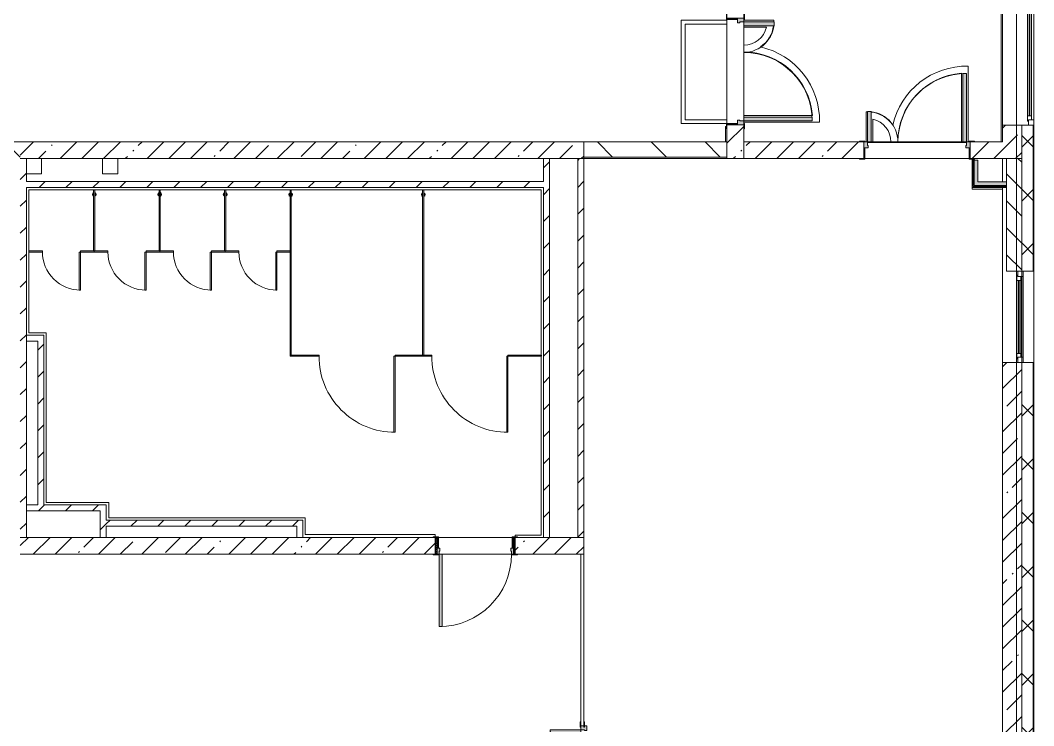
# Model space of a CAD drawing. Header units: millimetres. Extents: x 2623 to 211276, y -8553 to 29000.
# Drawn here: x 196196 to 209504, y 2927 to 12198 of the extents above; entities that cross this region are included whole.
import ezdxf

# ---------------------------------------------------------------- set-up
doc = ezdxf.new("R2010")
doc.units = ezdxf.units.MM
doc.linetypes.add('Осевая', pattern=[3175, 635, -476.25, 1587.5, -476.25])
for name, color, linetype, lineweight, true_color in [('A-DOOR-3', 7, 'Continuous', 5, 0xaaaaaa), ('A-DOOR-4', 7, 'Continuous', 5, 0xe2e2e2), ('A-DOOR-FRAM-3', 7, 'Continuous', 5, 0xe2e2e2), ('A-DOOR-FRAM-4', 7, 'Continuous', 5, 0xaaaaaa), ('A-FLOR-3', 7, 'Continuous', 5, 0xaaaaaa), ('A-GENM-4', 7, 'Continuous', 5, 0xe2ddcd), ('I-WALL-2', 7, 'Continuous', 9, 0xe7e7e7)]:
    doc.layers.add(name, color=color, linetype=linetype, lineweight=lineweight, true_color=true_color)
for name, color, linetype, lineweight in [('A-DOOR-6', 7, 'Continuous', 5), ('A-GENM-1', 7, 'Continuous', 5), ('A-GLAZ-1', 7, 'Continuous', 5), ('A-WALL', 7, 'Continuous', 9), ('A-WALL-3', 7, 'Continuous', 5), ('I-WALL-3', 7, 'Continuous', 5), ('Оси', 7, 'Continuous', 9), ('Оси-2', 7, 'Осевая', 9)]:
    doc.layers.add(name, color=color, linetype=linetype, lineweight=lineweight)
pattern_1 = [(45, (84266.1, 0), (-176.7767, 176.7767), [])]
pattern_2 = [(45, (84266.1, 0), (-285.1231, 285.1231), []), (45, (84551.2, 0), (-285.1231, 285.1231), [504.031, -100.806, 16.764, -84.042])]
pattern_3 = [(45, (84266.1, 0), (-530.33, 530.33), []), (135, (84266.1, 0), (-530.33, -530.33), [])]

# ---------------------------------------------------------------- blocks, each defined once
blk = doc.blocks.new('120_Окно_СКБ_1Ст - 120_Окно_СКБ_1Ст 1200х2500_h_ с форточкой 3-24161067-3_1_1_птичка')
at = {"layer": 'A-GLAZ-1'}
for p, q in [((-600, -127), (-600, -57)), ((-600, -57), (-530, -57)), ((600, -57), (-600, -57)), ((-530, -127), (-600, -127)), ((-600, -127), (-550, -127)), ((-530, -127), (-550, -127)), ((-550, -127), (-550, -137)), ((-530, -57), (-530, -127)), ((530, -87), (-530, -87)), ((-530, -87), (-530, -127)), ((-480, -137), (-480, -87)), ((-480, -107), (480, -107)), ((480, -117), (-480, -117)), ((480, -137), (480, -87)), ((530, -127), (530, -57)), ((530, -57), (600, -57)), ((530, -127), (530, -87)), ((600, -127), (530, -127)), ((550, -127), (530, -127)), ((550, -127), (600, -127)), ((550, -137), (550, -127)), ((600, -57), (600, -127)), ((-550, -137), (550, -137)), ((550, -137), (-550, -137))]:
    blk.add_line(p, q, dxfattribs=at)
blk = doc.blocks.new('110_Дверь_СКБ_2Ст - Д-5_п_ Из игровой в коридор-32679362-3_1_1_птичка')
at = {"layer": 'A-DOOR-4'}
for points in [[(612.5, 110), (662.5, 110), (662.5, 1010), (612.5, 1010), (612.5, 152.6)], [(-637.5, 110), (-587.5, 110), (-587.5, 510), (-637.5, 510)], [(712.5, -110), (712.5, 30), (697.5, 30), (697.5, -110)]]:
    blk.add_hatch(color=256, dxfattribs=at).paths.add_polyline_path(points)
h = blk.add_hatch(color=256, dxfattribs=at)
h.paths.add_polyline_path([(652.5, 30), (712.5, 30), (712.5, 110), (662.5, 110), (662.5, 60), (652.5, 60)])
h.paths.add_polyline_path([(-687.5, 30), (-627.5, 30), (-627.5, 60), (-637.5, 60), (-637.5, 110), (-687.5, 110)])
at = {"layer": 'A-DOOR-FRAM-3'}
for points in [[(-672.5, 110), (-672.5, 118), (-742.5, 118), (-742.5, 110)], [(-672.5, -110), (-672.5, 30), (-687.5, 30), (-687.5, -110)], [(767.5, 110), (767.5, 118), (697.5, 118), (697.5, 110), (761.2, 110)], [(-672.5, -118), (-672.5, -110), (-742.5, -110), (-742.5, -118)], [(767.5, -118), (767.5, -110), (697.5, -110), (697.5, -118), (761.2, -118)]]:
    blk.add_hatch(color=256, dxfattribs=at).paths.add_polyline_path(points)
at = {"layer": 'A-DOOR-3'}
for p, q in [((662.5, 1010), (612.5, 1010)), ((612.5, 1010), (612.5, 110)), ((662.5, 110), (662.5, 1010)), ((-637.5, 510), (-637.5, 110)), ((-587.5, 510), (-637.5, 510)), ((-587.5, 110), (-587.5, 510)), ((-637.5, 110), (-587.5, 110)), ((612.5, 110), (662.5, 110))]:
    blk.add_line(p, q, dxfattribs=at)
for centre, radius, start, end in [((662.5, 110), 900, 90, 180), ((-637.5, 110), 400, 360, 90)]:
    blk.add_arc(centre, radius, start, end, dxfattribs=at)
at = {"layer": 'A-DOOR-FRAM-4'}
for p, q in [((-672.5, 118), (-742.5, 118)), ((-742.5, 118), (-742.5, 110)), ((-742.5, 110), (-672.5, 110)), ((-637.5, 110), (-687.5, 110)), ((-687.5, 110), (-687.5, 30)), ((-687.5, 30), (-627.5, 30)), ((-672.5, 30), (-687.5, 30)), ((-687.5, 30), (-687.5, -110)), ((-672.5, 110), (-672.5, 118)), ((-672.5, -110), (-672.5, 30)), ((-637.5, 60), (-637.5, 110)), ((-627.5, 60), (-637.5, 60)), ((-627.5, 30), (-627.5, 60)), ((662.5, 60), (652.5, 60)), ((652.5, 60), (652.5, 30)), ((652.5, 30), (712.5, 30)), ((662.5, 110), (662.5, 60)), ((712.5, 110), (662.5, 110)), ((767.5, 118), (697.5, 118)), ((697.5, 118), (697.5, 110)), ((697.5, 110), (767.5, 110)), ((712.5, 30), (697.5, 30)), ((697.5, 30), (697.5, -110)), ((712.5, 30), (712.5, 110)), ((712.5, -110), (712.5, 30)), ((767.5, 110), (767.5, 118)), ((-672.5, -110), (-742.5, -110)), ((-742.5, -110), (-742.5, -118)), ((-742.5, -118), (-672.5, -118)), ((-687.5, -110), (-672.5, -110)), ((-672.5, -118), (-672.5, -110)), ((697.5, -110), (712.5, -110)), ((767.5, -110), (697.5, -110)), ((697.5, -110), (697.5, -118)), ((697.5, -118), (767.5, -118)), ((767.5, -118), (767.5, -110))]:
    blk.add_line(p, q, dxfattribs=at)
blk = doc.blocks.new('110_Дверь_СКБ_2Ст - Д-1_л_Лестничная клетка EIS60 2-32142534-3_1_1_птичка')
at = {"layer": 'A-DOOR-4'}
for points in [[(612, 110), (662, 110), (662, 1010), (612, 1010), (612, 603)], [(-588, 110), (-588, 510), (-638, 510), (-638, 110)], [(712, -110), (712, 30), (698, 25), (698, -110)]]:
    blk.add_hatch(color=256, dxfattribs=at).paths.add_polyline_path(points)
h = blk.add_hatch(color=256, dxfattribs=at)
h.paths.add_polyline_path([(652, 30), (712, 30), (712, 110), (662, 110), (662, 60), (652, 60)])
h.paths.add_polyline_path([(-688, 30), (-628, 30), (-628, 60), (-638, 60), (-638, 110), (-688, 110)])
at = {"layer": 'A-DOOR-FRAM-3'}
for points in [[(-672, 110), (-672, 118), (-742, 118), (-742, 110)], [(-672, -110), (-672, 30), (-688, 25), (-688, -110)], [(768, 110), (768, 118), (698, 118), (698, 110)], [(-672, -118), (-672, -110), (-742, -110), (-742, -118)], [(768, -118), (768, -110), (698, -110), (698, -118)]]:
    blk.add_hatch(color=256, dxfattribs=at).paths.add_polyline_path(points)
at = {"layer": 'A-DOOR-3'}
for p, q in [((662, 1010), (612, 1010)), ((612, 1010), (612, 110)), ((662, 110), (662, 1010)), ((-638, 510), (-638, 110)), ((-588, 510), (-638, 510)), ((-588, 110), (-588, 510)), ((-638, 110), (-588, 110)), ((612, 110), (662, 110))]:
    blk.add_line(p, q, dxfattribs=at)
for centre, radius, start, end in [((662, 110), 900, 90, 180), ((-638, 110), 400, 360, 90)]:
    blk.add_arc(centre, radius, start, end, dxfattribs=at)
at = {"layer": 'A-DOOR-FRAM-4'}
for p, q in [((-672, 118), (-742, 118)), ((-742, 118), (-742, 110)), ((-742, 110), (-672, 110)), ((-638, 110), (-688, 110)), ((-688, 110), (-688, 30)), ((-688, 30), (-628, 30)), ((-672, 30), (-688, 30)), ((-688, 30), (-688, -110)), ((-672, 110), (-672, 118)), ((-672, -110), (-672, 30)), ((-638, 60), (-638, 110)), ((-628, 60), (-638, 60)), ((-628, 30), (-628, 60)), ((662, 60), (652, 60)), ((652, 60), (652, 30)), ((652, 30), (712, 30)), ((662, 110), (662, 60)), ((712, 110), (662, 110)), ((768, 118), (698, 118)), ((698, 118), (698, 110)), ((698, 110), (768, 110)), ((712, 30), (698, 30)), ((698, 30), (698, -110)), ((712, 30), (712, 110)), ((712, -110), (712, 30)), ((768, 110), (768, 118)), ((-672, -110), (-742, -110)), ((-742, -110), (-742, -118)), ((-742, -118), (-672, -118)), ((-688, -110), (-672, -110)), ((-672, -118), (-672, -110)), ((698, -110), (712, -110)), ((768, -110), (698, -110)), ((698, -110), (698, -118)), ((698, -118), (768, -118)), ((768, -118), (768, -110))]:
    blk.add_line(p, q, dxfattribs=at)
blk = doc.blocks.new('110_Дверь_СКБ_1Ст_Внутренняя1 - Д-7а_л__950x2100h_Туалет-V86-3_1_1_птичка')
at = {"layer": 'A-DOOR-3'}
h = blk.add_hatch(dxfattribs=at)
h.set_pattern_fill('FP_94', color=256, style=0, pattern_type=2)
h.set_pattern_definition([(135, (1776.41, 174.685), (-14.14214, -14.14214), []), (225, (1776.41, 174.685), (14.14214, -14.14214), [])])
h.paths.add_polyline_path([(537.5, 110), (512.5, 110), (512.5, -110), (537.5, -110)])
at = {"layer": 'A-DOOR-4'}
h = blk.add_hatch(color=256, dxfattribs=at)
h.paths.add_polyline_path([(-487.5, 110), (-487.5, 30), (-452.5, 30), (-452.5, 70), (-462.5, 70), (-462.5, 110), (-476.9, 110)])
h.paths.add_polyline_path([(512.5, 110), (487.5, 110), (487.5, 70), (477.5, 70), (477.5, 30), (512.5, 30)])
at = {"layer": 'A-DOOR-FRAM-3'}
for points in [[(447.5, 1060), (447.5, 110), (487.5, 110), (487.5, 1060)], [(-472.5, 118), (-542.5, 118), (-542.5, 110), (-472.5, 110)], [(-476.9, 30), (-487.5, 30), (-487.5, -110), (-472.5, -110), (-472.5, 30)], [(567.5, 118), (497.5, 118), (497.5, 110), (567.5, 110)], [(512.5, 30), (497.5, 30), (497.5, -110), (512.5, -110)], [(-472.5, -110), (-542.5, -110), (-542.5, -118), (-472.5, -118)], [(567.5, -110), (497.5, -110), (497.5, -118), (567.5, -118)]]:
    blk.add_hatch(color=256, dxfattribs=at).paths.add_polyline_path(points)
at = {"layer": 'A-DOOR-FRAM-4'}
h = blk.add_hatch(dxfattribs=at)
h.set_pattern_fill('FP_95', color=256, style=0, pattern_type=2)
h.set_pattern_definition([(45, (-346.384, 174.685), (-14.1421, 14.1421), []), (135, (-346.384, 174.685), (-14.1421, -14.1421), [])])
h.paths.add_polyline_path([(-487.5, 110), (-512.5, 110), (-512.5, -110), (-487.5, -110)])
at = {"layer": 'A-DOOR-3'}
for p, q in [((487.5, 1060), (447.5, 1060)), ((447.5, 1060), (447.5, 110)), ((487.5, 110), (487.5, 1060)), ((447.5, 110), (487.5, 110))]:
    blk.add_line(p, q, dxfattribs=at)
blk.add_arc((487.5, 110), 950, 90, 180, dxfattribs=at)
at = {"layer": 'A-DOOR-FRAM-4'}
for p, q in [((-472.5, 118), (-542.5, 118)), ((-542.5, 118), (-542.5, 110)), ((-542.5, 110), (-472.5, 110)), ((-487.5, 110), (-512.5, 110)), ((-512.5, 110), (-512.5, -110)), ((-462.5, 110), (-487.5, 110)), ((-487.5, 110), (-487.5, 30)), ((-487.5, -110), (-487.5, 110)), ((-472.5, 110), (-487.5, 110)), ((-487.5, 110), (-487.5, 109)), ((-487.5, 109), (-472.5, 109)), ((-487.5, 30), (-452.5, 30)), ((-472.5, 30), (-487.5, 30)), ((-487.5, 30), (-487.5, -110)), ((-472.5, 110), (-472.5, 118)), ((-472.5, 109), (-472.5, 110)), ((-472.5, -110), (-472.5, 30)), ((-462.5, 70), (-462.5, 110)), ((-452.5, 70), (-462.5, 70)), ((-452.5, 30), (-452.5, 70)), ((487.5, 70), (477.5, 70)), ((477.5, 70), (477.5, 30)), ((477.5, 30), (512.5, 30)), ((487.5, 110), (487.5, 70)), ((512.5, 110), (487.5, 110)), ((567.5, 118), (497.5, 118)), ((497.5, 118), (497.5, 110)), ((512.5, 110), (497.5, 110)), ((497.5, 110), (497.5, 109)), ((497.5, 110), (567.5, 110)), ((497.5, 109), (512.5, 109)), ((512.5, 30), (497.5, 30)), ((497.5, 30), (497.5, -110)), ((512.5, 30), (512.5, 110)), ((537.5, 110), (512.5, 110)), ((512.5, 110), (512.5, -110)), ((512.5, 109), (512.5, 110)), ((512.5, -110), (512.5, 30)), ((537.5, -110), (537.5, 110)), ((567.5, 110), (567.5, 118)), ((-472.5, -110), (-542.5, -110)), ((-542.5, -110), (-542.5, -118)), ((-542.5, -118), (-472.5, -118)), ((-512.5, -110), (-487.5, -110)), ((-487.5, -110), (-472.5, -110)), ((-472.5, -118), (-472.5, -110)), ((497.5, -110), (512.5, -110)), ((567.5, -110), (497.5, -110)), ((497.5, -110), (497.5, -118)), ((497.5, -118), (567.5, -118)), ((512.5, -110), (537.5, -110)), ((567.5, -118), (567.5, -110))]:
    blk.add_line(p, q, dxfattribs=at)
blk = doc.blocks.new('120_Окно_СКБ_2Ст_Фрамуга сверху - 120_Окно_СКБ_2Ст_2300х2500_h_ ДОО 2-24160916-3_1_1_птичка')
at = {"layer": 'A-GLAZ-1'}
for p, q in [((-1150, 13), (-1150, 83)), ((-1150, 83), (-1080, 83)), ((1150, 83), (-1150, 83)), ((-1080, 13), (-1150, 13)), ((-1150, 13), (-540, 13)), ((-1080, 83), (-1080, 13)), ((-1080, 83), (1080, 83)), ((-590, 53), (-1080, 53)), ((-590, 43), (-1080, 43)), ((-1080, 13), (-540, 13)), ((-590, 13), (-590, 83)), ((-590, 83), (-520, 83)), ((-520, 13), (-590, 13)), ((-520, 13), (-540, 13)), ((-540, 13), (-540, 3)), ((-540, 3), (1100, 3)), ((1100, 3), (-540, 3)), ((-520, 83), (-520, 13)), ((1080, 53), (-520, 53)), ((-520, 53), (-520, 13)), ((-470, 3), (-470, 53)), ((-470, 33), (1030, 33)), ((1030, 23), (-470, 23)), ((1030, 3), (1030, 53)), ((1080, 13), (1080, 83)), ((1080, 83), (1150, 83)), ((1080, 13), (1080, 53)), ((1150, 13), (1080, 13)), ((1100, 13), (1080, 13)), ((1100, 13), (1150, 13)), ((1100, 3), (1100, 13)), ((1150, 83), (1150, 13))]:
    blk.add_line(p, q, dxfattribs=at)
blk = doc.blocks.new('131_Сантехническая перегородка_Дверь 5 - СД-1-V174-3_1_1_птичка')
at = {"layer": 'A-GENM-4'}
for points in [[(70, 8), (70, -8), (250, -8), (250, 8)], [(750, 8), (750, -8), (930, -8), (930, 8)]]:
    blk.add_hatch(color=256, dxfattribs=at).paths.add_polyline_path(points)
at = {"layer": 'A-DOOR-6'}
for p, q in [((266, 508), (250, 508)), ((250, 8), (250, 508)), ((266, 8), (266, 508)), ((266, 8), (250, 8))]:
    blk.add_line(p, q, dxfattribs=at)
blk.add_arc((250, 8), 500, 360, 90, dxfattribs=at)
at = {"layer": 'A-GENM-1'}
for p, q in [((250, 8), (70, 8)), ((70, 8), (70, -8)), ((250, -8), (250, 8)), ((930, 8), (750, 8)), ((750, 8), (750, -8)), ((930, -8), (930, 8)), ((70, -8), (250, -8)), ((750, -8), (930, -8))]:
    blk.add_line(p, q, dxfattribs=at)
blk = doc.blocks.new('131_Сантехническая перегородка 6 - СП-1-V172-3_1_1_птичка')
at = {"layer": 'A-GENM-4'}
blk.add_hatch(color=256, dxfattribs=at).paths.add_polyline_path([(800, 8), (0, 8), (0, -8), (800, -8)])
at = {"layer": 'A-GENM-1'}
for p, q in [((800, 8), (0, 8)), ((0, 8), (0, -8)), ((800, -8), (800, 8)), ((0, -8), (800, -8))]:
    blk.add_line(p, q, dxfattribs=at)
at = {"layer": 'A-GENM-1', "flags": 128}
for points in [[(71, 8), (71, 9), (71, 9), (70, 9), (70, 10), (70, 10), (69, 11), (69, 11), (68, 12), (68, 12), (67, 12), (67, 13), (66, 13), (66, 13), (65, 14), (65, 14), (64, 14), (64, 14), (63, 14), (62, 15), (62, 15), (61, 15), (61, 15), (60, 15), (59, 15), (59, 15), (58, 15), (58, 15), (57, 15), (56, 15), (56, 15), (55, 15), (55, 15), (54, 14), (54, 14), (53, 14), (52, 14), (52, 13), (51, 13), (51, 13), (50, 13), (50, 12), (49, 12), (49, 11), (48, 11), (48, 11), (48, 10), (47, 10), (47, 9), (46, 9), (46, 8), (46, 8)], [(46, -8), (46, -9), (47, -9), (47, -9), (47, -10), (48, -10), (48, -11), (49, -11), (49, -12), (50, -12), (50, -12), (51, -13), (51, -13), (52, -13), (52, -14), (53, -14), (53, -14), (54, -14), (54, -14), (55, -15), (56, -15), (56, -15), (57, -15), (57, -15), (58, -15), (59, -15), (59, -15), (60, -15), (60, -15), (61, -15), (62, -15), (62, -15), (63, -15), (63, -14), (64, -14), (64, -14), (65, -14), (66, -13), (66, -13), (67, -13), (67, -13), (68, -12), (68, -12), (69, -11), (69, -11), (69, -11), (70, -10), (70, -10), (71, -9), (71, -9), (71, -8), (71, -8)]]:
    blk.add_lwpolyline(points, dxfattribs=at)
at = {"layer": 'A-GENM-1'}
for radius, start, end in [(24.6, 19.9113, 160.0887), (17.6, 45, 135), (17.6, 45, 135), (15.1, 45, 135), (24.6, 199.9113, 340.0887), (17.6, 225, 315), (17.6, 225, 315), (15.1, 225, 315)]:
    blk.add_arc((59, 0), radius, start, end, dxfattribs=at)
blk = doc.blocks.new('131_Сантехническая перегородка 7 - СП-1-V171-3_1_1_птичка')
at = {"layer": 'A-GENM-4'}
blk.add_hatch(color=256, dxfattribs=at).paths.add_polyline_path([(2166, 8), (-4, 8), (-4, -8), (2166, -8)])
at = {"layer": 'A-GENM-1'}
for p, q in [((2166, 8), (-4, 8)), ((-4, 8), (-4, -8)), ((2166, -8), (2166, 8)), ((-4, -8), (2166, -8))]:
    blk.add_line(p, q, dxfattribs=at)
at = {"layer": 'A-GENM-1', "flags": 128}
for points in [[(71, 8), (71, 9), (71, 9), (70, 9), (70, 10), (70, 10), (69, 11), (69, 11), (68, 12), (68, 12), (67, 12), (67, 13), (66, 13), (66, 13), (65, 14), (65, 14), (64, 14), (64, 14), (63, 14), (62, 15), (62, 15), (61, 15), (61, 15), (60, 15), (59, 15), (59, 15), (58, 15), (58, 15), (57, 15), (56, 15), (56, 15), (55, 15), (55, 15), (54, 14), (54, 14), (53, 14), (52, 14), (52, 13), (51, 13), (51, 13), (50, 13), (50, 12), (49, 12), (49, 11), (48, 11), (48, 11), (48, 10), (47, 10), (47, 9), (46, 9), (46, 8), (46, 8)], [(46, -8), (46, -9), (47, -9), (47, -9), (47, -10), (48, -10), (48, -11), (49, -11), (49, -12), (50, -12), (50, -12), (51, -13), (51, -13), (52, -13), (52, -14), (53, -14), (53, -14), (54, -14), (54, -14), (55, -15), (56, -15), (56, -15), (57, -15), (57, -15), (58, -15), (59, -15), (59, -15), (60, -15), (60, -15), (61, -15), (62, -15), (62, -15), (63, -15), (63, -14), (64, -14), (64, -14), (65, -14), (66, -13), (66, -13), (67, -13), (67, -13), (68, -12), (68, -12), (69, -11), (69, -11), (69, -11), (70, -10), (70, -10), (71, -9), (71, -9), (71, -8), (71, -8)]]:
    blk.add_lwpolyline(points, dxfattribs=at)
at = {"layer": 'A-GENM-1'}
for radius, start, end in [(24.6, 19.9113, 160.0887), (17.6, 45, 135), (17.6, 45, 135), (15.1, 45, 135), (24.6, 199.9113, 340.0887), (17.6, 225, 315), (17.6, 225, 315), (15.1, 225, 315)]:
    blk.add_arc((59, 0), radius, start, end, dxfattribs=at)
blk = doc.blocks.new('131_Сантехническая перегородка_Дверь МГН - СД-1-V173-3_1_1_птичка')
at = {"layer": 'A-GENM-4'}
for points in [[(-370, 8), (-370, -8), (10, -8), (10, 8)], [(1010, 8), (1010, -8), (1390, -8), (1390, 8), (1256, 8)]]:
    blk.add_hatch(color=256, dxfattribs=at).paths.add_polyline_path(points)
at = {"layer": 'A-DOOR-6'}
for p, q in [((10, 1008), (26, 1008)), ((10, 8), (10, 1008)), ((26, 8), (26, 1008)), ((10, 8), (26, 8))]:
    blk.add_line(p, q, dxfattribs=at)
blk.add_arc((10, 8), 1000, 360, 90, dxfattribs=at)
at = {"layer": 'A-GENM-1'}
for p, q in [((10, 8), (-370, 8)), ((-370, 8), (-370, -8)), ((10, -8), (10, 8)), ((1390, 8), (1010, 8)), ((1010, 8), (1010, -8)), ((1390, -8), (1390, 8)), ((-370, -8), (10, -8)), ((1010, -8), (1390, -8))]:
    blk.add_line(p, q, dxfattribs=at)
blk = doc.blocks.new('131_Сантехническая перегородка_Дверь МГН 2 - СД-1-V175-3_1_1_птичка')
at = {"layer": 'A-GENM-4'}
for points in [[(-430, 8), (-430, -8), (10, -8), (10, 8)], [(1010, 8), (1010, -8), (1110, -8), (1110, 8)]]:
    blk.add_hatch(color=256, dxfattribs=at).paths.add_polyline_path(points)
at = {"layer": 'A-DOOR-6'}
for p, q in [((10, 1008), (26, 1008)), ((10, 8), (10, 1008)), ((26, 8), (26, 1008)), ((10, 8), (26, 8))]:
    blk.add_line(p, q, dxfattribs=at)
blk.add_arc((10, 8), 1000, 360, 90, dxfattribs=at)
at = {"layer": 'A-GENM-1'}
for p, q in [((10, 8), (-430, 8)), ((-430, 8), (-430, -8)), ((10, -8), (10, 8)), ((1110, 8), (1010, 8)), ((1010, 8), (1010, -8)), ((1110, -8), (1110, 8)), ((-430, -8), (10, -8)), ((1010, -8), (1110, -8))]:
    blk.add_line(p, q, dxfattribs=at)
blk = doc.blocks.new('110_Дверь_СКБ_2Ст - Д-5_п__в составе перегородки _не входит в спец__-32680317-3_1_1_птичка')
at = {"layer": 'A-DOOR-4'}
h = blk.add_hatch(color=256, dxfattribs=at)
h.paths.add_polyline_path([(712, -20), (712, 60), (652, 60), (652, 30), (662, 30), (662, -20)])
h.paths.add_polyline_path([(-628, 60), (-688, 60), (-688, -20), (-638, -20), (-638, 30), (-628, 30)])
for points in [[(-588, -420), (-588, -20), (-638, -20), (-638, -420)], [(662, -920), (662, -20), (612, -20), (612, -920)]]:
    blk.add_hatch(color=256, dxfattribs=at).paths.add_polyline_path(points)
at = {"layer": 'A-DOOR-FRAM-3'}
for points in [[(-673, 28), (-743, 28), (-743, 20), (-673, 20)], [(767, 28), (697, 28), (697, 20), (767, 20)], [(-673, -20), (-743, -20), (-743, -28), (-673, -28)], [(767, -20), (697, -20), (697, -28), (767, -28)]]:
    blk.add_hatch(color=256, dxfattribs=at).paths.add_polyline_path(points)
at = {"layer": 'A-DOOR-3'}
for p, q in [((-638, -20), (-588, -20)), ((-638, -420), (-638, -20)), ((-588, -20), (-588, -420)), ((612, -20), (662, -20)), ((612, -920), (612, -20)), ((662, -20), (662, -920)), ((-588, -420), (-638, -420)), ((662, -920), (612, -920))]:
    blk.add_line(p, q, dxfattribs=at)
for centre, radius, start, end in [((-638, -20), 400, 270, 0), ((662, -20), 900, 180, 270)]:
    blk.add_arc(centre, radius, start, end, dxfattribs=at)
at = {"layer": 'A-DOOR-FRAM-4'}
for p, q in [((-743, 28), (-673, 28)), ((-743, 20), (-743, 28)), ((-673, 20), (-743, 20)), ((-688, 60), (-628, 60)), ((-688, -20), (-688, 60)), ((-688, 20), (-673, 20)), ((-688, 19), (-688, 20)), ((-673, 19), (-688, 19)), ((-673, 28), (-673, 20)), ((-673, 20), (-673, 19)), ((-638, 30), (-638, -20)), ((-628, 30), (-638, 30)), ((-628, 60), (-628, 30)), ((652, 60), (712, 60)), ((652, 30), (652, 60)), ((662, 30), (652, 30)), ((662, -20), (662, 30)), ((697, 20), (697, 28)), ((697, 28), (767, 28)), ((697, 19), (697, 20)), ((697, 20), (712, 20)), ((767, 20), (697, 20)), ((712, 19), (697, 19)), ((712, 60), (712, -20)), ((712, 20), (712, 19)), ((767, 28), (767, 20)), ((-743, -20), (-673, -20)), ((-743, -28), (-743, -20)), ((-673, -28), (-743, -28)), ((-638, -20), (-688, -20)), ((-673, -20), (-673, -28)), ((712, -20), (662, -20)), ((697, -28), (697, -20)), ((697, -20), (767, -20)), ((767, -28), (697, -28)), ((767, -20), (767, -28))]:
    blk.add_line(p, q, dxfattribs=at)

msp = doc.modelspace()

# ---------------------------------------------------------------- hatches: boundary and pattern name
at = {"layer": 'A-WALL-3'}
h = msp.add_hatch(dxfattribs=at)
h.set_pattern_fill('FP_71', color=256, style=0, pattern_type=2)
h.set_pattern_definition([(45, (84266.1, 0), (-353.5534, 353.5534), []), (135, (84266.1, 0), (-353.5534, -353.5534), [])])
h.paths.add_polyline_path([(209346.1, -250), (209496.1, -250), (209496.1, 7700), (209346.1, 7700), (209346.1, -100)])
h.paths.add_polyline_path([(209496.1, 8900), (209496.1, 10820), (209346.1, 10820), (209346.1, 8900)])
h.paths.add_polyline_path([(209496.1, 13120), (209496.1, 21400), (209346.1, 21400), (209346.1, 13120)])
h = msp.add_hatch(dxfattribs=at)
h.set_pattern_fill('FP_69', color=256, style=0, pattern_type=2)
h.set_pattern_definition([(135, (84266.1, 0), (-176.7767, -176.7767), [])])
h.paths.add_polyline_path([(209346.1, 8900), (209346.1, 10380), (209146.1, 10380), (209146.1, 8900)])
at = {"layer": 'I-WALL-2'}
for points in [[(208771.1, 10025), (208771.1, 10360), (208721.1, 10360), (208721.1, 10025)], [(209146.1, 10025), (209146.1, 10075), (208771.1, 10075), (208771.1, 10025)]]:
    msp.add_hatch(color=256, dxfattribs=at).paths.add_polyline_path(points)
at = {"layer": 'I-WALL-3'}
h = msp.add_hatch(dxfattribs=at)
h.set_pattern_fill('FP_67', color=256, style=0, pattern_type=2)
h.set_pattern_definition(pattern_2)
h.paths.add_polyline_path([(209096.1, 10600), (209346.1, 10600), (209346.1, 10820), (209096.1, 10820), (209096.1, 10642.6)])
h.paths.add_polyline_path([(209346.1, 13120), (209346.1, 21400), (209096.1, 21400), (209096.1, 13120)])
h = msp.add_hatch(dxfattribs=at)
h.set_pattern_fill('FP_67', color=256, style=0, pattern_type=2)
h.set_pattern_definition(pattern_2)
h.paths.add_polyline_path([(205476.1, 10380), (205696.1, 10380), (205696.1, 10825), (205476.1, 10825), (205476.1, 10400)])
h.paths.add_polyline_path([(205646.1, 12225), (205696.1, 12225), (205696.1, 13400), (205476.1, 13400), (205476.1, 12225), (205616.1, 12225)])
h.paths.add_polyline_path([(205476.1, 13900), (205696.1, 13900), (205696.1, 18600), (205476.1, 18600), (205476.1, 14691.7)])
h.paths.add_polyline_path([(205695.7, 19100), (205696.1, 19100), (205696.1, 19110), (205476.1, 19110), (205476.1, 19100)])
h = msp.add_hatch(dxfattribs=at)
h.set_pattern_fill('FP_70', color=256, style=0, pattern_type=2)
h.set_pattern_definition([(135, (84266.1, 0), (-353.5534, -353.5534), [])])
h.paths.add_polyline_path([(204524.9, 10400), (205476.1, 10400), (205476.1, 10600), (203596.1, 10600), (203596.1, 10400)])
h.paths.add_polyline_path([(191916.1, 10400), (191971.1, 10400), (191971.1, 10600), (191616.1, 10600), (191616.1, 10400)])
h.paths.add_polyline_path([(194270.6, 10400), (194496.1, 10400), (194496.1, 10600), (193371.1, 10600), (193371.1, 10400), (194016.1, 10400)])
h.paths.add_polyline_path([(196135, 10400), (196196.1, 10400), (196196.1, 10600), (195446.1, 10600), (195446.1, 10400), (195476.1, 10400)])
h = msp.add_hatch(dxfattribs=at)
h.set_pattern_fill('FP_67', color=256, style=0, pattern_type=2)
h.set_pattern_definition(pattern_2)
h.paths.add_polyline_path([(203596.1, 10380), (203596.1, 10600), (196196.1, 10600), (196196.1, 10380), (200796, 10380)])
h = msp.add_hatch(dxfattribs=at)
h.set_pattern_fill('FP_67', color=256, style=0, pattern_type=2)
h.set_pattern_definition(pattern_2)
h.paths.add_polyline_path([(206389.3, 10380), (207271.1, 10380), (207271.1, 10600), (205696.1, 10600), (205696.1, 10380)])
h.paths.add_polyline_path([(209346.1, 10380), (209346.1, 10600), (208671.1, 10600), (208671.1, 10380), (209185.9, 10380)])
h = msp.add_hatch(dxfattribs=at)
h.set_pattern_fill('FP_72', color=256, style=0, pattern_type=2)
h.set_pattern_definition(pattern_1)
h.paths.add_polyline_path([(196276.1, 5400), (196276.1, 10380), (196196.1, 10380), (196196.1, 5400)])
h = msp.add_hatch(dxfattribs=at)
h.set_pattern_fill('FP_72', color=256, style=0, pattern_type=2)
h.set_pattern_definition(pattern_1)
h.paths.add_polyline_path([(203146.1, 5400), (203146.1, 10380), (203066.1, 10380), (203066.1, 5400), (203126.5, 5400)])
h = msp.add_hatch(dxfattribs=at)
h.set_pattern_fill('FP_72', color=256, style=0, pattern_type=2)
h.set_pattern_definition(pattern_1)
h.paths.add_polyline_path([(203596.1, 5400), (203596.1, 10380), (203516.1, 10380), (203516.1, 5400), (203592.7, 5400)])
h = msp.add_hatch(dxfattribs=at)
h.set_pattern_fill('FP_150', color=256, style=0, pattern_type=2)
h.set_pattern_definition(pattern_3)
h.paths.add_polyline_path([(208708.6, 10000), (208708.6, 10360), (208696.1, 10360), (208696.1, 10000)])
h = msp.add_hatch(dxfattribs=at)
h.set_pattern_fill('FP_150', color=256, style=0, pattern_type=2)
h.set_pattern_definition(pattern_3)
h.paths.add_polyline_path([(208721.1, 10012.5), (208719.8, 10360), (208708.6, 10360), (208708.6, 10012.5)])
h = msp.add_hatch(dxfattribs=at)
h.set_pattern_fill('FP_72', color=256, style=0, pattern_type=2)
h.set_pattern_definition(pattern_1)
h.paths.add_polyline_path([(203066.1, 10000), (203066.1, 10080), (196276.1, 10080), (196276.1, 10000), (200796, 10000)])
h = msp.add_hatch(dxfattribs=at)
h.set_pattern_fill('FP_150', color=256, style=0, pattern_type=2)
h.set_pattern_definition(pattern_3)
h.paths.add_polyline_path([(208708.6, 10000), (209146.1, 10000), (209146.1, 10012.5), (208708.6, 10012.5)])
h = msp.add_hatch(dxfattribs=at)
h.set_pattern_fill('FP_150', color=256, style=0, pattern_type=2)
h.set_pattern_definition(pattern_3)
h.paths.add_polyline_path([(209146.1, 10012.5), (209146.1, 10025), (208721.1, 10025), (208721.1, 10012.5), (208771.1, 10012.5)])
h = msp.add_hatch(dxfattribs=at)
h.set_pattern_fill('FP_72', color=256, style=0, pattern_type=2)
h.set_pattern_definition(pattern_1)
h.paths.add_polyline_path([(196506.1, 5830), (196506.1, 7980), (196426.1, 7980), (196426.1, 5830)])
h = msp.add_hatch(dxfattribs=at)
h.set_pattern_fill('FP_67', color=256, style=0, pattern_type=2)
h.set_pattern_definition(pattern_2)
h.paths.add_polyline_path([(209346.1, -100), (209346.1, 7700), (209096.1, 7700), (209096.1, -100)])
h = msp.add_hatch(dxfattribs=at)
h.set_pattern_fill('FP_72', color=256, style=0, pattern_type=2)
h.set_pattern_definition(pattern_1)
h.paths.add_polyline_path([(195526.1, 6620), (196196.1, 6620), (196196.1, 6700), (195496.1, 6700), (195496.1, 6620)])
h.paths.add_polyline_path([(194016.1, 6620), (194546.1, 6620), (194546.1, 6700), (194016.1, 6700)])
h = msp.add_hatch(dxfattribs=at)
h.set_pattern_fill('FP_72', color=256, style=0, pattern_type=2)
h.set_pattern_definition(pattern_1)
h.paths.add_polyline_path([(197246.1, 5750), (197246.1, 5830), (196276.1, 5830), (196276.1, 5750), (197067.2, 5750)])
h = msp.add_hatch(dxfattribs=at)
h.set_pattern_fill('FP_72', color=256, style=0, pattern_type=2)
h.set_pattern_definition(pattern_1)
h.paths.add_polyline_path([(197246.1, 5400), (197326.1, 5400), (197326.1, 5830), (197246.1, 5830), (197246.1, 5750)])
h = msp.add_hatch(dxfattribs=at)
h.set_pattern_fill('FP_72', color=256, style=0, pattern_type=2)
h.set_pattern_definition(pattern_1)
h.paths.add_polyline_path([(199826.1, 5550), (199826.1, 5630), (197326.1, 5630), (197326.1, 5550)])
h = msp.add_hatch(dxfattribs=at)
h.set_pattern_fill('FP_72', color=256, style=0, pattern_type=2)
h.set_pattern_definition(pattern_1)
h.paths.add_polyline_path([(199906.1, 5400), (199906.1, 5630), (199826.1, 5630), (199826.1, 5400)])
h = msp.add_hatch(dxfattribs=at)
h.set_pattern_fill('FP_67', color=256, style=0, pattern_type=2)
h.set_pattern_definition(pattern_2)
h.paths.add_polyline_path([(202696.1, 5180), (203596.1, 5180), (203592.7, 5400), (202696.1, 5400)])
h.paths.add_polyline_path([(196196.1, 5180), (201646.1, 5180), (201646.1, 5400), (196196.1, 5400)])

# ---------------------------------------------------------------- linework, layer by layer
at = {"layer": 'A-FLOR-3'}
for p, q in [((209075.1, 10600), (209075.1, 13450)), ((204876.1, 12197.6), (204876.1, 10840)), ((205476.1, 12197.6), (204876.1, 12197.6)), ((204926.1, 10890), (204926.1, 12147.6)), ((204926.1, 12147.6), (205476.1, 12147.6)), ((205476.1, 12147.6), (205476.1, 12197.6)), ((206090.8, 12197.6), (205696.4, 12197.6)), ((205696.4, 12197.6), (205696.4, 12175)), ((205696.4, 12125), (205696.4, 12107.6)), ((205696.4, 12107.6), (205993.5, 12107.6)), ((205696.4, 11871.4), (205696.4, 11781.4)), ((208643.9, 10600), (208643.9, 11594.3)), ((208553.9, 11501.8), (208553.9, 10599.5)), ((206598.7, 10946.4), (205696.4, 10946.4)), ((205696.4, 10946.4), (205696.4, 10925)), ((207302.8, 10993.9), (207302.8, 10600)), ((204876.1, 10840), (205468.1, 10840)), ((205476.1, 10890), (204926.1, 10890)), ((205455.1, 10800), (205468.1, 10800)), ((205455.1, 10600), (205455.1, 10800)), ((205476.1, 10840), (205476.1, 10890)), ((205696.4, 10875), (205696.4, 10856.4)), ((205696.4, 10856.4), (206691.2, 10856.4)), ((207392.8, 10599.5), (207392.8, 10896.6)), ((207321.5, 10599.5), (207392.8, 10599.5)), ((207321.5, 10590), (208621.1, 10590)), ((207628.9, 10599.5), (207718.9, 10599.5)), ((208553.9, 10599.5), (208621.1, 10599.5)), ((196476.1, 10380), (196476.1, 10180)), ((197276.1, 10180), (197276.1, 10380)), ((197476.1, 10380), (197476.1, 10180)), ((205476.1, 10380), (203596.1, 10380)), ((208696.1, 10360), (208696.1, 10372)), ((196476.1, 10180), (196276.1, 10180)), ((197476.1, 10180), (197276.1, 10180)), ((208696.1, 9980), (208696.1, 10000)), ((199739.1, 9969), (196307.1, 9969)), ((196307.1, 9969), (196307.1, 9168)), ((201479.6, 9969), (199755.1, 9969)), ((203035.1, 9969), (201495.6, 9969)), ((203035.1, 7799), (203035.1, 9969)), ((209096.1, 9980), (208696.1, 9980)), ((196307.1, 9152), (196307.1, 8091)), ((196307.1, 8091), (196537.1, 8091)), ((196537.1, 8091), (196537.1, 5861)), ((203035.1, 5431), (203035.1, 7783)), ((196537.1, 5861), (197357.1, 5861)), ((197357.1, 5861), (197357.1, 5661)), ((197357.1, 5661), (199937.1, 5661)), ((199937.1, 5661), (199937.1, 5441)), ((199937.1, 5441), (201646.1, 5441)), ((201646.1, 5441), (201646.1, 5408)), ((202696.1, 5408), (202696.1, 5431)), ((202696.1, 5431), (203035.1, 5431))]:
    msp.add_line(p, q, dxfattribs=at)
for centre, radius, start, end in [((205696.4, 12176.4), 395, 303.54048, 352.50848), ((205696.4, 12176.4), 395, 359.78737, 3.07201), ((205696.4, 12176.4), 305, 270, 346.9573), ((205696.4, 10876.4), 995, 358.8489, 77.32946), ((205696.4, 10876.4), 905, 4.43687, 90), ((208623.9, 10599.5), 995, 88.8489, 167.32946), ((208623.9, 10599.5), 905, 94.43687, 180), ((207323.9, 10599.5), 395, 90.40773, 93.07201), ((207323.9, 10599.5), 395, 33.54048, 83.14192), ((207323.9, 10599.5), 305, 0, 76.9573)]:
    msp.add_arc(centre, radius, start, end, dxfattribs=at)
at = {"layer": 'A-WALL'}
for p, q in [((209346.1, 10820), (209346.1, 10600)), ((209346.1, 10600), (209346.1, 10820)), ((209496.1, 8900), (209496.1, 10820)), ((209499.1, 8900), (209499.1, 10820)), ((203596.1, 10600), (203596.1, 10400)), ((205476.1, 10400), (205476.1, 10600)), ((196276.1, 10380), (196196.1, 10380)), ((208708.6, 10012.5), (208708.6, 10360)), ((208721.1, 10025), (208721.1, 10360)), ((209346.1, 10380), (209146.1, 10380)), ((209346.1, 10380), (209346.1, 8900)), ((209346.1, 8900), (209346.1, 10380)), ((209146.1, 10012.5), (208708.6, 10012.5)), ((209146.1, 10025), (208721.1, 10025)), ((209496.1, -250), (209496.1, 7700)), ((209499.1, -253), (209499.1, 7700)), ((196196.1, 5400), (196276.1, 5400)), ((203066.1, 5400), (203146.1, 5400)), ((203516.1, 5400), (203596.1, 5400)), ((203596.1, 5180), (203556.1, 5180))]:
    msp.add_line(p, q, dxfattribs=at)
at = {"layer": 'A-WALL-3'}
for p, q in [((209504.1, 7700), (209504.1, 21558)), ((209504.1, 10820), (209346.1, 10820)), ((209346.1, 10600), (209346.1, 10380)), ((209146.1, 10380), (209146.1, 8900)), ((209146.1, 8900), (209346.1, 8900)), ((209346.1, 8900), (209504.1, 8900)), ((209346.1, 8900), (209346.1, -100)), ((209504.1, 7700), (209346.1, 7700)), ((209504.1, -258), (209504.1, 7700))]:
    msp.add_line(p, q, dxfattribs=at)
at = {"layer": 'I-WALL-3'}
for p, q in [((209096.1, 18850), (209096.1, 10600)), ((205476.1, 10890), (205476.1, 12147.6)), ((205696.1, 12125), (205696.1, 10925)), ((209346.1, 10820), (209096.1, 10820)), ((205476.1, 10770), (205476.1, 10600)), ((205696.1, 10380), (205696.1, 10770)), ((205476.1, 10600), (195476.1, 10600)), ((207216.1, 10600), (205696.1, 10600)), ((207392.8, 10600), (207628.9, 10600)), ((207718, 10600), (208553.9, 10600)), ((209096.1, 10600), (208726.1, 10600)), ((209346.1, 10380), (209346.1, 10600)), ((203596.1, 10400), (205476.1, 10400)), ((203596.1, 2980), (203596.1, 10400)), ((205476.1, 10400), (205476.1, 10380)), ((196276.1, 10080), (196276.1, 10380)), ((196276.1, 10380), (203596.1, 10380)), ((203066.1, 10380), (203066.1, 10080)), ((203146.1, 5400), (203146.1, 10380)), ((203516.1, 10380), (203516.1, 5400)), ((205476.1, 10380), (207216.1, 10380)), ((208656.1, 10380), (207286.1, 10380)), ((208696.1, 10360), (208696.1, 10000)), ((208771.1, 10360), (208696.1, 10360)), ((208726.1, 10380), (209146.1, 10380)), ((208771.1, 10075), (208771.1, 10360)), ((209096.1, 10075), (209096.1, 10380)), ((203066.1, 10080), (196276.1, 10080)), ((196276.1, 5400), (196276.1, 10000)), ((196276.1, 10000), (203066.1, 10000)), ((203066.1, 10000), (203066.1, 5400)), ((208696.1, 10000), (209146.1, 10000)), ((209146.1, 10075), (208771.1, 10075)), ((209096.1, 10000), (209096.1, 150)), ((209346.1, 8900), (209346.1, 7701)), ((196506.1, 8060), (196276.1, 8060)), ((196506.1, 5830), (196506.1, 8060)), ((196276.1, 7980), (196426.1, 7980)), ((196426.1, 7980), (196426.1, 5830)), ((209096.1, 7701), (209346.1, 7701)), ((209346.1, 7700), (209096.1, 7700)), ((209346.1, -100), (209346.1, 7700)), ((196426.1, 5830), (196276.1, 5830)), ((196276.1, 5750), (197246.1, 5750)), ((197326.1, 5830), (196506.1, 5830)), ((197246.1, 5750), (197246.1, 5400)), ((197326.1, 5630), (197326.1, 5830)), ((199906.1, 5630), (197326.1, 5630)), ((199906.1, 5400), (199906.1, 5630)), ((197326.1, 5550), (199826.1, 5550)), ((197326.1, 5400), (197326.1, 5550)), ((199826.1, 5550), (199826.1, 5400)), ((201616.1, 5400), (196276.1, 5400)), ((201686.1, 5400), (202656.1, 5400)), ((203066.1, 5400), (202726.1, 5400)), ((203516.1, 5400), (203146.1, 5400)), ((196196.1, 5180), (201616.1, 5180)), ((202646.1, 5180), (201736.1, 5180)), ((202726.1, 5180), (203556.1, 5180)), ((203556.1, 5180), (203556.1, 2980))]:
    msp.add_line(p, q, dxfattribs=at)
at = {"layer": 'Оси'}
for p, q in [((209276.1, 10029.8), (209276.1, 21915.1)), ((209276.1, -1906.3), (209276.1, 9979))]:
    msp.add_line(p, q, dxfattribs=at)
at = {"layer": 'Оси-2'}
msp.add_line((209276.1, 9979), (209276.1, 10029.8), dxfattribs=at)

# ---------------------------------------------------------------- block references
at = {"layer": 'A-DOOR-3'}
for name, p, rotation in [('110_Дверь_СКБ_2Ст - Д-1_л_Лестничная клетка EIS60 2-32142534-3_1_1_птичка', (205586.1, 11537.5), 269.9999999999998), ('110_Дверь_СКБ_1Ст_Внутренняя1 - Д-7а_л__950x2100h_Туалет-V86-3_1_1_птичка', (202183.6, 5290), 180), ('110_Дверь_СКБ_2Ст - Д-5_п__в составе перегородки _не входит в спец__-32680317-3_1_1_птичка', (203576.1, 2237.5), 270)]:
    msp.add_blockref(name, p, dxfattribs=dict(at, rotation=rotation))
msp.add_blockref('110_Дверь_СКБ_2Ст - Д-5_п_ Из игровой в коридор-32679362-3_1_1_птичка', (207958.6, 10490), dxfattribs=at)
at = {"layer": 'A-GENM-1'}
for name, p, rotation in [('131_Сантехническая перегородка 6 - СП-1-V172-3_1_1_птичка', (197167.1, 9968), 270.0000000000007), ('131_Сантехническая перегородка 6 - СП-1-V172-3_1_1_птичка', (198027.1, 9968), 270.0000000000007), ('131_Сантехническая перегородка 6 - СП-1-V172-3_1_1_птичка', (198887.1, 9968), 270.0000000000007), ('131_Сантехническая перегородка 7 - СП-1-V171-3_1_1_птичка', (199747.1, 9964.9), 269.9999999999999), ('131_Сантехническая перегородка 7 - СП-1-V171-3_1_1_птичка', (201487.6, 9964.9), 269.9999999999999), ('131_Сантехническая перегородка_Дверь 5 - СД-1-V174-3_1_1_птичка', (197237.1, 9160), 180), ('131_Сантехническая перегородка_Дверь 5 - СД-1-V174-3_1_1_птичка', (198097.1, 9160), 180), ('131_Сантехническая перегородка_Дверь 5 - СД-1-V174-3_1_1_птичка', (198957.1, 9160), 180), ('131_Сантехническая перегородка_Дверь 5 - СД-1-V174-3_1_1_птичка', (199817.1, 9160), 180), ('131_Сантехническая перегородка_Дверь МГН - СД-1-V173-3_1_1_птичка', (201129.1, 7791), 180), ('131_Сантехническая перегородка_Дверь МГН 2 - СД-1-V175-3_1_1_птичка', (202609.1, 7791), 180)]:
    msp.add_blockref(name, p, dxfattribs=dict(at, rotation=rotation))
at = {"layer": 'A-GLAZ-1', "rotation": 269.9999999999999}
for name, p in [('120_Окно_СКБ_2Ст_Фрамуга сверху - 120_Окно_СКБ_2Ст_2300х2500_h_ ДОО 2-24160916-3_1_1_птичка', (209421.1, 11970)), ('120_Окно_СКБ_1Ст - 120_Окно_СКБ_1Ст 1200х2500_h_ с форточкой 3-24161067-3_1_1_птичка', (209421.1, 8300))]:
    msp.add_blockref(name, p, dxfattribs=at)

doc.saveas('drawing.dxf')
